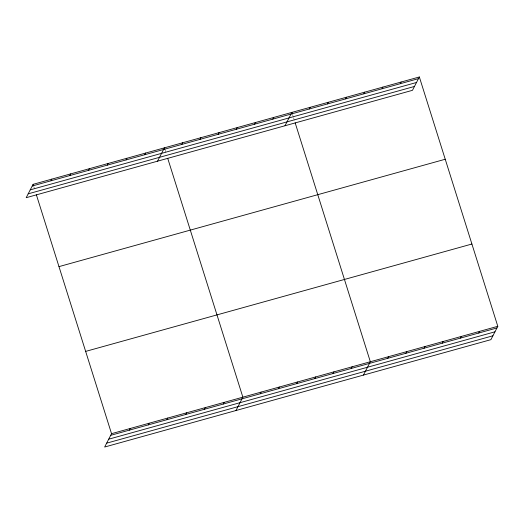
<?xml version="1.0" encoding="UTF-8"?>
<svg xmlns="http://www.w3.org/2000/svg" width="524" height="524" viewBox="0 0 524 524"><rect width="100%" height="100%" fill="white"/><g stroke="black" fill="none" stroke-linecap="round" stroke-linejoin="round"><path stroke-width="0.39" stroke-dasharray="2.62 1.97" d="M292.589 114.651L293.296 116.891M293.532 117.645L294.468 120.631M165.126 150.08L166.298 153.82M33.798 186.59L34.499 188.837"/><path stroke-width="0.79" d="M33.091 184.343L26.2 197.692L412.46 90.318L419.344 76.969L33.091 184.343L33.562 185.843M50.998 180.787L51.85 179.129M69.758 175.573L70.609 173.916M88.517 170.352L89.375 168.702M107.282 165.139L108.134 163.488M126.042 159.925L126.893 158.268M144.801 154.711L145.659 153.054M157.528 161.189L164.418 147.84L164.89 149.333M181.769 144.434L182.627 142.777M199.985 139.371L200.836 137.714M218.194 134.308L219.045 132.651M236.403 129.245L237.254 127.594M254.612 124.181L255.463 122.531M272.821 119.118L273.672 117.468M36.385 194.817L111.54 433.682L104.656 447.031L490.909 339.657L497.8 326.308L419.344 76.969M284.991 125.753L291.881 112.405L292.353 113.905M129.448 430.119L130.306 428.468M309.239 108.999L310.09 107.341M148.213 424.905L149.065 423.248M327.448 103.935L328.299 102.285M166.973 419.691L167.824 418.034M345.657 98.872L346.508 97.222M185.732 414.471L186.59 412.82M363.866 93.809L364.717 92.158M204.491 409.257L205.349 407.606M382.075 88.752L382.926 87.095M223.257 404.043L224.108 402.386M400.284 83.689L401.135 82.032M235.983 410.521L242.867 397.172L167.713 158.314M260.225 393.766L261.076 392.109M278.434 388.703L279.285 387.053M296.643 383.64L297.501 381.989M314.852 378.577L315.71 376.926M333.061 373.52L333.919 371.863M351.27 368.457L352.128 366.8M363.446 375.086L370.337 361.737L295.176 122.878M387.688 358.331L388.546 356.68M405.897 353.268L406.755 351.617M424.106 348.211L424.964 346.554M442.322 343.148L443.173 341.491M460.531 338.085L461.382 336.428M478.74 333.022L479.591 331.371M32.233 186L418.493 78.626M30.241 189.858L416.501 82.484M28.191 193.834L414.451 86.46M58.976 266.624L445.236 159.25M85.654 351.401L471.908 244.027M111.54 433.682L497.8 326.308M110.688 435.333L496.949 327.959M108.697 439.191L494.957 331.816M106.647 443.166L492.901 335.792"/></g></svg>
